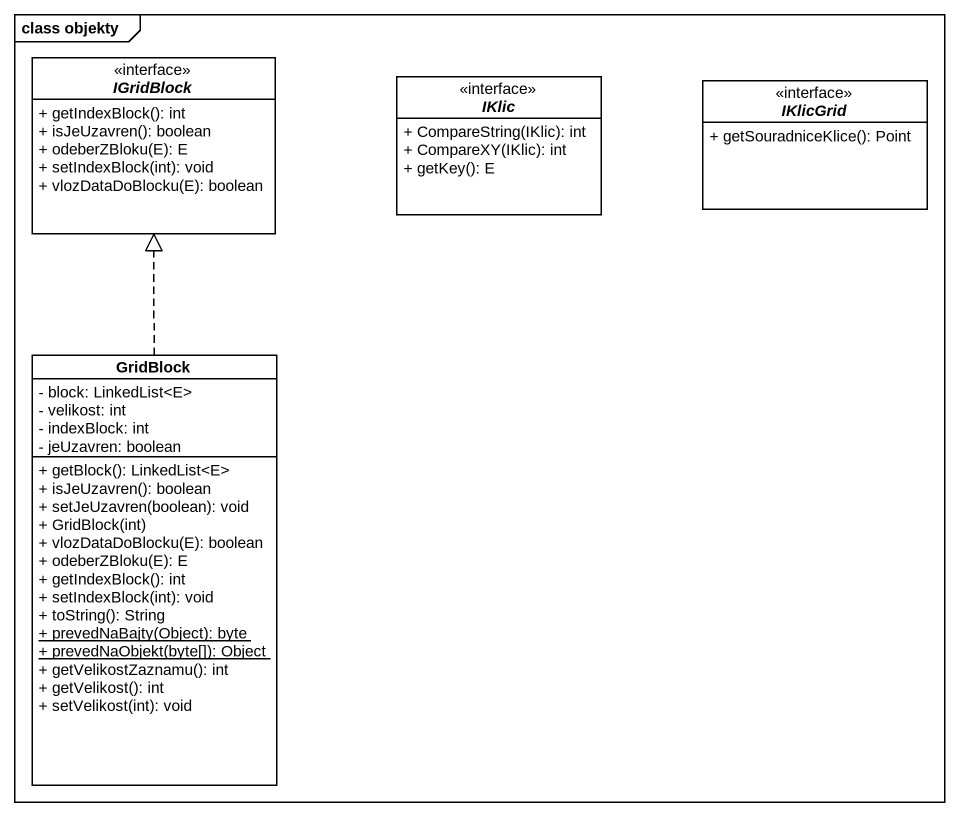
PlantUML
@startuml
mainframe class objekty
hide circle
hide empty members
skinparam classAttributeIconSize 0
interface IGridBlock <<interface>> {
  + getIndexBlock(): int
  + isJeUzavren(): boolean
  + odeberZBloku(E): E
  + setIndexBlock(int): void
  + vlozDataDoBlocku(E): boolean
}
interface IKlic <<interface>> {
  + CompareString(IKlic): int
  + CompareXY(IKlic): int
  + getKey(): E
}
interface IKlicGrid <<interface>> {
  + getSouradniceKlice(): Point
}
class GridBlock {
  - block: LinkedList<E>
  - velikost: int
  - indexBlock: int
  - jeUzavren: boolean
  + getBlock(): LinkedList<E>
  + isJeUzavren(): boolean
  + setJeUzavren(boolean): void
  + GridBlock(int)
  + vlozDataDoBlocku(E): boolean
  + odeberZBloku(E): E
  + getIndexBlock(): int
  + setIndexBlock(int): void
  + toString(): String
  {static} + prevedNaBajty(Object): byte
  {static} + prevedNaObjekt(byte[]): Object
  + getVelikostZaznamu(): int
  + getVelikost(): int
  + setVelikost(int): void
}
GridBlock .up.|> IGridBlock
@enduml
